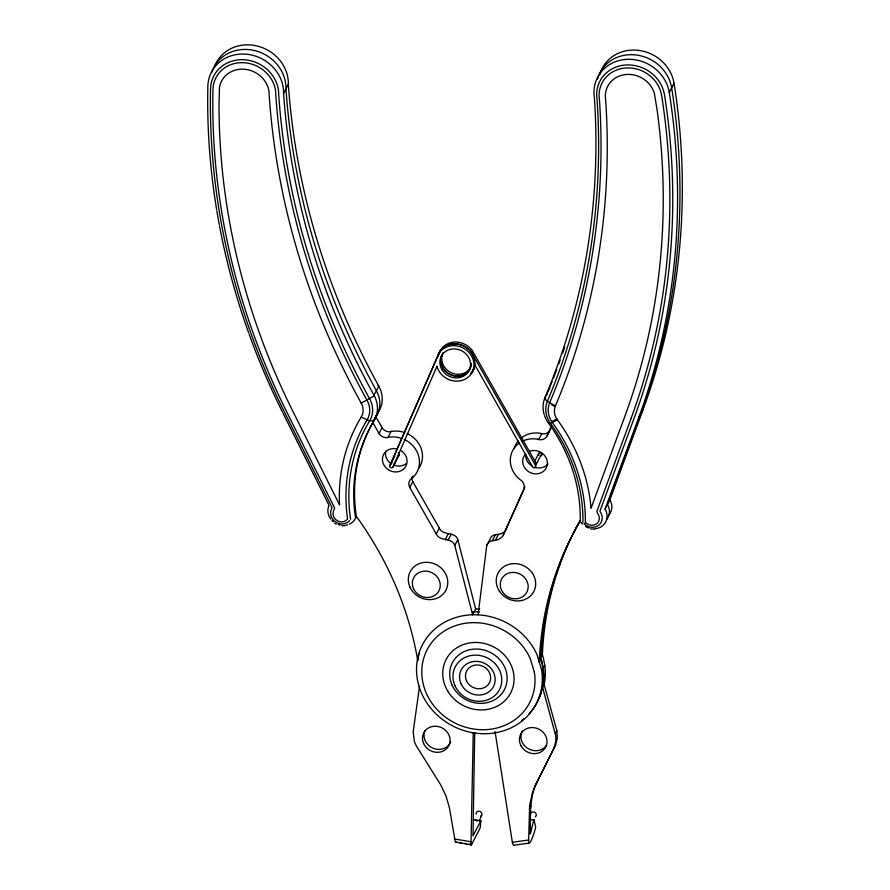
<?xml version="1.0" encoding="UTF-8"?>
<svg xmlns="http://www.w3.org/2000/svg" width="890" height="890" viewBox="0 0 890 890"><rect width="100%" height="100%" fill="white"/><g stroke="black" fill="none" stroke-linecap="round" stroke-linejoin="round"><path stroke-width="1.33" d="M378.817 410.446L374.056 420.647A170.046 154.359 27.3 0 0 355.566 518.136A14.718 13.361 27.3 0 1 349.347 524.166M582.928 522.452L582.95 519.259A173.817 157.786 27.3 0 0 550.409 423.273L549.764 422.361A24.664 22.395 27.3 0 1 547.005 402.28L547.383 401.323A779.462 707.583 27.3 0 0 597.079 99.814L596.667 95.308A34.755 31.55 27.3 0 1 625.614 65.014A34.755 31.55 27.3 0 1 663.528 90.647L664.519 94.918A750.793 681.551 27.3 0 1 634.036 418.411L599.927 511.172L601.395 513.986A10.88 9.879 27.3 0 1 597.613 525.968A10.88 9.879 27.3 0 1 584.118 523.876L585.742 522.675A8.166 7.409 27.3 0 0 595.866 524.255A8.166 7.409 27.3 0 0 598.703 515.266L596.812 511.617L631.288 417.911M585.353 522.341L585.375 519.905A176.587 160.3 27.3 0 0 554.982 426.188L551.744 421.615A21.95 19.925 27.3 0 1 549.286 403.737L549.642 402.847L545.781 399.91L544.925 397.774A775.668 704.135 27.3 0 0 594.398 97.722A38.604 35.044 27.3 0 1 626.115 59.385A38.604 35.044 27.3 0 1 669.28 92.504A754.72 685.122 27.3 0 1 638.686 417.733L605.067 509.125A14.718 13.361 27.3 0 1 594.709 528.782M473.235 732.604L471.066 841.74A5.229 0.734 -80.7 0 0 471.589 844.577L469.03 844.154M474.693 732.437L473.013 835.821L480.9 820.758L474.515 819.712M530.14 820.079L533.889 819.557L535.602 826.765C536.158 828.067 528.171 851.597 528.638 840.015L529.65 805.495L532.342 792.979L535.09 785.915L555.571 745.008L557.34 738.055L556.851 730.746L543.857 683.565L542.344 686.49A64.113 58.206 27.3 0 1 529.205 713.602M555.571 745.008L536.603 782.989C529.061 798.43 530.841 816.141 530.251 832.729L530.34 834.019L533.889 819.557M546.449 419.969A28.502 25.866 27.3 0 0 548.396 423.006L550.409 423.273L557.396 419.78L560.077 423.551A183.129 166.241 27.3 0 1 590.915 506.955L591.016 508.29L624.991 415.942A741.715 673.307 27.3 0 0 657.098 109.893L654.35 93.25A25.487 23.14 27.3 0 0 626.549 74.449A25.487 23.14 27.3 0 0 605.322 96.665L605.701 100.748A788.874 716.127 27.3 0 1 560.299 394.025L555.171 406.507A15.408 13.984 27.3 0 0 556.895 419.057L557.396 419.78M543.1 685.033L543.823 677.357L542.055 661.826A64.113 58.206 27.3 0 0 540.953 658.01M480.9 820.758L480.177 827.934L471.589 844.577M478.097 614.845L486.863 544.613L489.689 541.443L498.611 539.507L502.705 536.247L524.533 488.098M419.557 686.168L413.171 731.736L414.395 741.648L416.398 746.065L440.583 784.635L446.035 796.016L449.461 807.964L455.291 841.973L471.144 844.91M419.023 653.093L417.766 660.658A356.467 323.593 27.3 0 0 371.319 538.739L367.759 533.077A356.467 323.593 27.3 0 0 356.434 516.445A170.046 154.359 27.3 0 1 372.821 422.572L375.836 416.72L382.066 427.645A7.732 7.02 27.3 0 0 390.132 431.761L391.934 431.339A25.187 22.862 27.3 0 1 404.728 432.573M605.067 509.125L609.828 499.913L643.448 408.51A754.72 685.122 27.3 0 0 674.042 83.282A38.604 35.044 27.3 0 0 638.286 50.341A38.604 35.044 27.3 0 0 599.816 74.627M549.642 402.847L552.401 404.36L552.078 405.173L555.171 406.507M554.058 747.934L555.827 740.981L555.76 735.852L542.344 686.49M479.243 821.17L481.701 815.062M399.198 455.013L393.057 466.905A1.736 1.58 27.3 0 1 390.866 467.684A1.736 1.58 27.3 0 1 389.876 465.537L439.404 352.329A19.124 17.355 27.3 0 1 465.782 347.3A19.124 17.355 27.3 0 1 471.455 372.988M439.404 352.329L390.743 463.857A1.736 1.58 27.3 0 1 392.056 462.934M393.057 466.905L437.068 366.079L437.313 367.414A19.124 17.355 27.3 0 0 465.314 379.051A19.124 17.355 27.3 0 0 467.851 351.283A19.124 17.355 27.3 0 0 438.536 354.02M503.484 534.923L524.911 486.641M522.786 441.017A25.187 22.862 27.3 0 1 537.738 439.215L539.596 439.693A7.732 7.02 27.3 0 0 547.128 435.777L551.333 426.199M551.199 427.534L550.142 429.926A7.732 7.02 27.3 0 1 542.622 433.842L540.764 433.363A25.187 22.862 27.3 0 0 520.661 438.459M361.173 417.11L361.574 416.409A15.408 13.984 27.3 0 0 361.596 403.882L354.765 391.233A788.874 716.127 27.3 0 1 269.258 96.176L269.069 92.093A25.487 23.14 27.3 0 0 244.772 69.264A25.487 23.14 27.3 0 0 219.485 87.342L219.018 103.941A741.715 673.307 27.3 0 0 292.932 411.425L339.568 504.875L339.491 503.54A183.129 166.241 27.3 0 1 359.004 420.814L361.173 417.11L369.661 420.825L374.056 420.647A28.502 25.866 27.3 0 0 374.089 395.449A775.668 704.135 27.3 0 1 283.587 93.495L288.338 84.283A38.604 35.044 27.3 0 0 256.876 45.935A38.604 35.044 27.3 0 0 214.479 66.828M401.702 438.425A25.187 22.862 27.3 0 0 388.919 437.19L387.117 437.613A7.732 7.02 27.3 0 1 379.04 433.497L382.066 427.645M387.951 437.48L390.977 431.617L391.934 431.339M355.566 518.136L356.434 516.445M441.574 355.733L442.452 354.042A15.631 14.196 27.3 0 0 449.005 374.034A15.631 14.196 27.3 0 0 469.686 369.383M389.876 465.537L394.837 455.914M470.532 373.956A19.124 17.355 27.3 0 0 474.659 365.979L474.726 364.655L532.576 466.861A1.736 1.58 27.3 0 0 534.879 467.695A1.736 1.58 27.3 0 0 535.58 465.581L471.6 352.529L472.479 350.838A19.124 17.355 27.3 0 0 453.666 342.138A19.124 17.355 27.3 0 0 438.848 354.176M411.848 477.385A7.71 6.998 27.3 0 0 412.782 481.579L439.315 528.159C442.931 536.269 455.046 531.074 457.794 539.618L475.649 608.927L472.623 614.779L454.768 545.47C452.02 536.926 439.916 542.121 436.289 534.011L409.767 487.431A7.71 6.998 27.3 0 1 411.836 478.386L413.049 476.05M409.767 487.431L412.782 481.579M436.289 534.011L439.315 528.159M669.28 92.504L674.042 83.282M445.178 539.707L448.193 533.855M448.171 539.996L451.197 534.145M454.768 545.47L457.794 539.618M552.111 381.443A775.668 704.135 27.3 0 1 547.306 393.157L544.925 397.774A28.502 25.866 27.3 0 0 544.157 414.529M541.754 433.675L538.739 439.526L537.738 439.215M486.53 545.904L491.525 536.447L494.039 535.001L501.626 533.655L504.597 531.653L506.499 529.072M492.393 540.597L495.418 534.745M547.128 435.777L549.542 431.094M534.668 461.309L538.773 453.366M495.363 540.386L498.378 534.534M535.58 465.581L541.721 453.689M638.686 417.733L643.448 408.51M570.724 538.506A356.467 323.593 27.3 0 0 540.831 659.379L539.318 662.305A356.467 323.593 27.3 0 1 569.222 541.432L575.029 529.995A356.467 323.593 27.3 0 1 579.746 521.206M543.245 668.312L544.758 665.386M555.338 733.672L556.851 730.746M535.09 785.915L536.603 782.989M529.383 809.055L530.896 806.129M374.334 419.646L376.437 416.031A28.502 25.866 27.3 0 0 376.47 390.844A775.668 704.135 27.3 0 1 285.957 88.889A38.604 35.044 27.3 0 0 253.895 50.396A38.604 35.044 27.3 0 0 211.742 72.524M375.836 416.976L376.437 416.031M456.236 842.051L455.636 842.363M551.744 421.615L556.895 419.057M361.207 403.137L373.31 396.373L378.851 386.227L378.083 385.403M495.062 731.513L512.351 842.307L528.638 840.015M528.159 843.242L514.498 845.155A5.229 1.346 82 0 1 512.351 842.307M345.342 525.567L341.704 525.701M594.253 529.127L590.593 528.905M454.434 839.014L471.066 841.74M458.795 842.474L461.354 842.897M463.913 843.319L466.471 843.731M552.401 404.36L555.46 405.773M334.729 523.32L336.364 524.221M554.181 420.481L554.726 421.27M372.821 422.572L379.04 433.497M472.479 350.838L536.447 463.89A1.736 1.58 27.3 0 0 535.446 463.034M282.875 412.893L329.033 505.375A14.718 13.361 27.3 0 0 330.713 519.026M541.576 653.916L542.344 656.453A356.467 323.593 27.3 0 1 572.237 535.569M540.831 659.379L543.123 666.988A64.113 58.206 27.3 0 1 542.021 690.028M350.604 519.293L350.148 516.1A173.817 157.786 27.3 0 1 369.661 420.825L370.173 419.924A24.664 22.395 27.3 0 0 370.195 399.877L369.695 398.909A779.462 707.583 27.3 0 1 278.77 95.497L278.559 90.991A34.755 31.55 27.3 0 0 245.429 59.841A34.755 31.55 27.3 0 0 210.941 84.505L210.541 88.755A750.793 681.551 27.3 0 0 285.212 413.672L332.037 507.534L330.958 510.315A10.88 9.879 27.3 0 0 336.376 522.419A10.88 9.879 27.3 0 0 349.603 520.683M347.623 519.115L347.267 516.667A176.587 160.3 27.3 0 1 364.922 423.607L367.548 419.112A21.95 19.925 27.3 0 0 367.57 401.268L367.092 400.367A782.154 710.02 27.3 0 1 275.878 95.909L275.666 91.525A32.04 29.092 27.3 0 0 245.117 62.812A32.04 29.092 27.3 0 0 213.333 85.551L212.955 89.545A748.012 679.026 27.3 0 0 287.37 413.227L334.673 508.057L333.283 511.661A8.166 7.409 27.3 0 0 337.343 520.739A8.166 7.409 27.3 0 0 347.278 519.437M475.538 364.299A19.124 17.355 27.3 0 1 471.4 372.276M471.3 365.156A15.631 14.196 27.3 0 1 451.53 374.901A15.631 14.196 27.3 0 1 442.308 354.276M470.32 368.048A15.631 14.196 27.3 0 1 449.928 372.065A15.631 14.196 27.3 0 1 443.187 352.596M437.724 356.968A19.124 17.355 27.3 0 1 452.198 343.896A19.124 17.355 27.3 0 1 471.6 352.529M538.973 455.335A1.736 1.58 27.3 0 1 539.284 452.91A1.736 1.58 27.3 0 1 541.788 453.811A1.736 1.58 27.3 0 1 540.597 455.925M589.08 528.082A14.718 13.361 27.3 0 1 585.576 526.502M582.561 524.154A14.718 13.361 27.3 0 1 580.224 521.184A170.046 154.359 27.3 0 0 573.928 474.437M548.396 423.006A170.046 154.359 27.3 0 1 552.879 429.47M553.502 430.415A170.046 154.359 27.3 0 1 561.968 444.867M562.469 445.857A170.046 154.359 27.3 0 1 568.065 457.894M568.488 458.917A170.046 154.359 27.3 0 1 570.857 465.081M571.224 466.104A170.046 154.359 27.3 0 1 573.616 473.391M572.014 535.847A356.467 323.593 27.3 0 1 580.458 520.572M545.893 418.912A28.502 25.866 27.3 0 1 544.513 415.641M597.435 79.243A38.604 35.044 27.3 0 1 635.905 54.958A38.604 35.044 27.3 0 1 671.661 87.888A754.72 685.122 27.3 0 1 641.067 413.127L607.447 504.519A14.718 13.361 27.3 0 1 606.591 519.56M564.75 346.911A775.668 704.135 27.3 0 1 562.714 352.918M560.188 360.094A775.668 704.135 27.3 0 1 558.898 363.676M556.695 369.617A775.668 704.135 27.3 0 1 553.513 377.905M546.527 395.271A28.502 25.866 27.3 0 1 547.306 393.157M573.516 532.921A356.467 323.593 27.3 0 1 579.457 521.963M472.768 611.897A64.113 58.206 27.3 0 1 479.61 611.919M541.309 692.465A64.113 58.206 27.3 0 1 539.029 698.394M549.642 402.847A782.154 710.02 27.3 0 0 599.482 100.303L599.092 95.92A32.04 29.092 27.3 0 1 625.781 67.985A32.04 29.092 27.3 0 1 660.736 91.626L661.659 95.642A748.012 679.026 27.3 0 1 631.266 417.899M530.062 451.141A12.594 11.437 27.3 0 1 547.361 462.344A12.594 11.437 27.3 0 1 531.553 473.102A12.594 11.437 27.3 0 1 525.067 454.534M523.698 488.977A7.71 6.998 27.3 0 0 520.394 479.866A25.187 22.862 27.3 0 1 519.571 442.842M549.275 389.598A28.502 25.866 27.3 0 1 549.686 388.552M609.828 499.913A14.718 13.361 27.3 0 1 608.971 514.954M514.209 448.393A25.187 22.862 27.3 0 1 518.125 441.04M548.006 463.957A12.594 11.437 27.3 0 1 534.567 467.239M532.565 466.36A12.594 11.437 27.3 0 1 525.756 454.123M450.651 742.038A14.062 12.772 27.3 0 1 432.774 748.101A14.062 12.772 27.3 0 1 424.93 730.668M473.513 819.668A3.927 3.56 27.3 0 1 475.494 819.99M476.384 820.502A3.927 3.56 27.3 0 1 477.118 821.203M476.15 814.15A2.948 2.67 27.3 0 1 479.999 811.435A2.948 2.67 27.3 0 1 480.834 816.141M288.338 84.283A775.668 704.135 27.3 0 0 378.851 386.227A28.502 25.866 27.3 0 1 378.817 411.425A170.046 154.359 27.3 0 0 375.202 417.777M347.634 524.811A14.718 13.361 27.3 0 1 345.843 525.222M340.214 525.078A14.718 13.361 27.3 0 1 338.356 524.566M333.338 521.774A14.718 13.361 27.3 0 1 331.937 520.472M282.297 411.725A754.72 685.122 27.3 0 1 249.022 333.839M248.577 332.626A754.72 685.122 27.3 0 1 219.518 225.982M219.285 224.725A754.72 685.122 27.3 0 1 216.837 210.908M216.637 209.651A754.72 685.122 27.3 0 1 207.848 86.23A38.604 35.044 27.3 0 1 246.575 54.234A38.604 35.044 27.3 0 1 283.587 93.495M406.318 463.479A12.594 11.437 27.3 0 1 394.315 465.337M391.366 463.89A12.594 11.437 27.3 0 1 385.67 451.23M404.138 439.404A25.187 22.862 27.3 0 1 411.836 478.386M407.164 433.552A25.187 22.862 27.3 0 1 418.901 468.096M401.19 450.796A12.594 11.437 27.3 0 1 401.913 470.298A12.594 11.437 27.3 0 1 382.678 461.799A12.594 11.437 27.3 0 1 397.196 449.027M475.649 608.927A64.113 58.206 27.3 0 1 479.755 608.938M542.032 653.816A64.113 58.206 27.3 0 1 543.567 658.9L544.98 666.654A64.113 58.206 27.3 0 1 543.846 685.856M546.516 745.308A14.062 12.772 27.3 0 1 528.07 748.579A14.062 12.772 27.3 0 1 522.352 730.979M543.857 683.565A64.113 58.206 27.3 0 1 543.378 686.079M523.632 718.898A64.113 58.206 27.3 0 1 521.607 720.5M530.529 813.694A3.015 2.737 27.3 0 1 534.923 812.481A3.015 2.737 27.3 0 1 535.357 816.92M471.4 363.454A15.631 14.196 27.3 0 1 471.055 365.935M393.892 463.99A1.736 1.58 27.3 0 1 393.936 465.225M398.208 452.877A1.736 1.58 27.3 0 1 398.308 455.847M541.61 669.914L537.026 654.706A64.113 58.206 27.3 0 0 432.151 631.577A64.113 58.206 27.3 0 0 461.754 729.856A64.113 58.206 27.3 0 0 541.61 669.914M534.378 672.295L530.262 658.611A57.705 52.388 27.3 0 0 435.866 637.796A57.705 52.388 27.3 0 0 462.511 726.24A57.705 52.388 27.3 0 0 534.378 672.295M423.64 743.562A14.062 12.772 27.3 0 0 447.403 747.811A14.062 12.772 27.3 0 0 437.791 726.451A14.062 12.772 27.3 0 0 423.64 743.562M447.881 691.341A36.357 33.008 27.3 0 0 509.67 694.734A36.357 33.008 27.3 0 0 477.663 642.513A36.357 33.008 27.3 0 0 447.881 691.341M452.098 685.122A29.281 26.578 27.3 0 0 501.56 693.955A29.281 26.578 27.3 0 0 481.568 649.511A29.281 26.578 27.3 0 0 452.098 685.122M455.013 685.79A24.887 22.595 27.3 0 0 497.054 693.299A24.887 22.595 27.3 0 0 480.055 655.529A24.887 22.595 27.3 0 0 455.013 685.79M461.053 683.743A18.156 16.476 27.3 0 0 491.725 689.216A18.156 16.476 27.3 0 0 479.321 661.659A18.156 16.476 27.3 0 0 461.053 683.743M466.527 680.783A12.838 11.659 27.3 0 0 488.209 684.655A12.838 11.659 27.3 0 0 479.443 665.164A12.838 11.659 27.3 0 0 466.527 680.783M499.513 591.361A20.114 18.267 27.3 0 0 533.644 591.828A20.114 18.267 27.3 0 0 514.665 563.604A20.114 18.267 27.3 0 0 499.513 591.361M502.594 592.05A14.229 12.916 27.3 0 0 526.724 592.384A14.229 12.916 27.3 0 0 513.308 572.415A14.229 12.916 27.3 0 0 502.594 592.05M521.106 745.942A14.062 12.772 27.3 0 0 545.014 748.234A14.062 12.772 27.3 0 0 533.533 727.608A14.062 12.772 27.3 0 0 521.106 745.942M413.516 588.657A14.229 12.916 27.3 0 0 437.557 592.94A14.229 12.916 27.3 0 0 427.834 571.347A14.229 12.916 27.3 0 0 413.516 588.657M409.956 587.1A20.114 18.267 27.3 0 0 443.943 593.163A20.114 18.267 27.3 0 0 430.204 562.625A20.114 18.267 27.3 0 0 409.956 587.1M442.274 370.229A15.631 14.196 27.3 0 0 468.819 371.074A15.631 14.196 27.3 0 0 454.501 348.902A15.631 14.196 27.3 0 0 442.274 370.229"/></g></svg>
